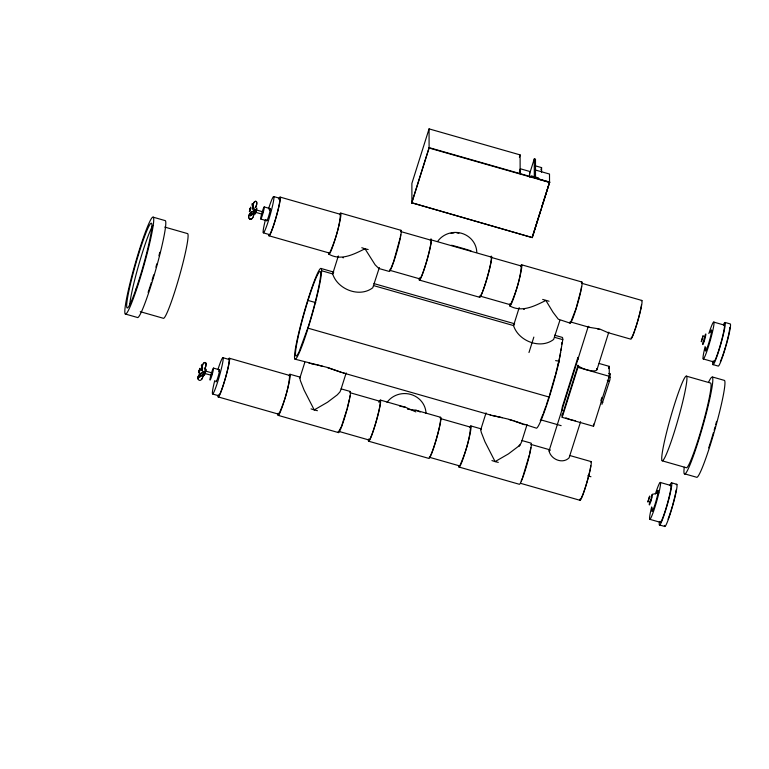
<?xml version="1.0" encoding="UTF-8"?>
<svg xmlns="http://www.w3.org/2000/svg" width="769" height="769" viewBox="0 0 769 769"><rect width="100%" height="100%" fill="white"/><g stroke="black" fill="none" stroke-linecap="round" stroke-linejoin="round"><path stroke-width="1.15" d="M202.093 368.476L201.882 368.005A11.275 0.98 74.1 0 0 201.584 366.342A7.68 0.663 74.1 0 1 201.391 365.073L202.458 367.265M252.107 203.91L252.107 203.91A7.68 0.663 74.1 0 0 252.299 205.179A11.275 0.98 74.1 0 1 252.597 206.842L252.674 207.351M252.242 203.881L252.713 204.669M256.654 203.179L256.654 203.141A10.141 4.576 -63.7 0 1 256.577 204.227L256.673 204.419A3.336 1.509 -63.7 0 1 256.327 205.756L256.173 206.159A2.73 1.23 -63.7 0 1 255.606 207.322L255.164 207.774L255.491 207.265A2.73 1.23 -63.7 0 0 256.067 206.102L256.221 205.708A3.336 1.509 -63.7 0 0 256.567 204.371M610.115 374.051L609.932 379.761L601.935 404.331M205.534 371.11L204.862 373.436M211.408 375.32L212.071 372.927L211.408 375.32L204.794 373.465M254.866 214.051C255.26 215.676 257.894 205.832 256.413 208.437M256.25 209.947L255.712 211.994M255.558 212.311L262.133 214.195L262.844 211.84L255.164 209.581M554.612 335.207L562.322 337.408A47.207 4.153 -74.1 0 1 562.793 339.658L558.832 362.43A47.207 4.153 -74.1 0 1 536.118 428.064L508.472 419.172L490.737 415.097L343.137 372.927L327.594 367.495L294.95 359.152M202.074 369.072L201.968 370.61L202.074 369.072A11.275 5.075 -63.7 0 0 202.209 367.005A7.68 3.461 -63.7 0 1 202.478 365.112L202.583 365.16A7.68 3.461 -63.7 0 0 202.324 367.053L202.209 367.005M252.655 204.939L252.963 205.861A11.275 5.075 -63.7 0 1 252.79 207.909L252.578 209.389M349.578 398.073L349.962 395.862M400.341 236.929L400.726 234.718M530.831 447.548L529.572 453.998M581.018 289.711L581.595 286.395M650.036 501.667C649.824 505.175 652.929 493.477 651.045 497.985M254.972 213.446L255.135 212.677M349.386 399.178L347.271 408.147M400.149 238.025L393.641 261.556L391.037 268.208L389.537 270.227L419.682 278.839M580.787 290.759L576.01 308.696L570.992 321.548M703.635 340.629L703.404 342.301L705.058 336.313M201.526 379.348L201.497 379.377A10.141 6.065 -85.6 0 0 202.141 378.454L202.218 378.329A3.336 1.999 -85.6 0 0 202.718 377.041L202.824 376.618A2.711 1.625 -85.6 0 0 202.958 375.339L202.91 374.724M203.016 374.734L203.064 375.339A2.711 1.625 -85.6 0 1 202.929 376.627L202.728 377.041M253.443 215.878L253.539 215.464A2.711 1.625 -85.6 0 0 253.674 214.176L253.626 213.561L253.78 214.186A2.711 1.625 -85.6 0 1 253.645 215.464L253.443 215.878A3.336 1.999 -85.6 0 1 252.943 217.166L252.857 217.291A10.141 6.065 -85.6 0 1 252.242 218.185L252.242 218.185M204.641 372.965C202.718 380.934 207.62 367.024 205.698 369.601M529.341 455.046L522.699 477.251M555.574 374.234L558.188 363.785A44.064 3.874 -74.1 0 0 559.986 355.663M650.18 501.004L650.584 499.475M250.521 209.61L250.781 208.332L249.387 211.773L250.723 207.092L250.079 210.744L250.338 210.206M346.992 409.156L341.474 426.526L338.773 431.371L368.918 439.983M555.266 375.339L549.575 395.045M199.575 371.36L199.315 371.898L200.007 368.245L198.671 372.927L200.017 369.476L199.671 371.071M262.489 212.6L262.133 214.195M704.039 339.091L704.269 338.322M607.289 380.28L609.481 381.328M199.248 370.245L199.613 369.12M249.963 209.081L250.329 207.966M253.789 209.245L254.078 208.322L253.366 208.784M317.414 410.704L314.233 409.925L304.082 390.066L300.362 380.578L299.872 378.031L304.822 362.314M338.331 255.942L332.669 273.908C337.456 289.279 359.411 298.074 372.763 287.769L379.328 267.66L378.838 268.477L375.137 264.824L364.996 248.781L361.805 247.733M346.175 372.907L340.869 389.748L339.965 391.902L337.303 394.833L327.556 402.216L314.233 409.925L311.051 408.887M520.142 173.64L520.104 154.886L429.064 128.875L411.876 183.435L411.915 202.189M411.732 202.766L429.102 147.629L549.681 182.08L532.311 237.602L411.732 202.766L532.311 237.602M411.732 203.151L429.102 148.013L429.064 128.875M519.392 157.155L520.104 154.886M519.373 172.189L520.44 168.805L529.668 171.439L529.678 177.187M529.408 174.371L534.272 158.933L535.484 159.279L535.512 178.033M534.772 161.528L535.484 159.279M540.895 169.824L541.587 167.623L535.253 165.816M532.898 235.045L540.684 210.341M541.741 206.967L549.527 182.272L549.508 174.044L535.041 169.911L535.051 176.957M532.311 237.227L549.681 182.08M498.283 462.39L495.101 461.611L484.951 441.752L481.24 432.265L480.75 429.717L486.056 412.866M519.2 307.629L513.548 325.585C518.325 340.965 540.29 349.751 553.642 339.456L559.851 320.462M528.966 352.529L533.84 337.082M527.053 424.584L521.747 441.435L520.834 443.578L518.181 446.52L508.424 453.902L495.101 461.611L491.92 460.564M557.842 365.188L559.111 361.142L555.622 360.632M580.595 421.71L569.089 457.853C562.543 464.37 550.873 459.362 549.047 450.913L588.304 326.287L589.39 327.334L599.657 328.988L608.039 332.66L630.705 339.139A20.148 1.769 -74.1 0 0 638.52 318.414A20.148 1.769 -74.1 0 0 641.298 300.814M562.177 415.606L577.923 365.64A10.699 3.114 17.5 0 0 590.727 370.677A10.699 3.114 17.5 0 0 596.696 368.534M599.186 363.487L609.259 366.361L609.279 376.32L593.533 426.286L562.187 417.336L577.923 367.361L577.923 365.15M597.042 369.476L608.808 332.15M608.548 368.639L609.259 366.361M600.877 400.649L601.925 397.323M546.326 404.984L549.239 396.131M543.289 413.405L545.961 406.09M204.439 368.928L204.775 368.428A2.73 1.23 -63.7 0 0 205.342 367.265L205.496 366.861A3.336 1.509 -63.7 0 0 205.842 365.535M204.544 368.985L204.881 368.486A2.73 1.23 -63.7 0 0 205.458 367.322L205.611 366.919A3.336 1.509 -63.7 0 0 205.957 365.583L205.967 365.438A10.141 4.576 -63.7 0 0 206.044 364.391L205.938 364.304A10.362 4.672 -63.7 0 0 205.938 363.92A4.768 2.144 -63.7 0 0 205.727 362.978A3.951 1.778 -63.7 0 0 205.063 362.507A4.239 1.913 -63.7 0 0 204.093 362.757A2.73 1.23 -63.7 0 0 203.199 363.66L203.314 363.718A2.73 1.23 -63.7 0 1 204.198 362.814A4.239 1.913 -63.7 0 1 205.169 362.564A3.941 1.778 -63.7 0 1 205.842 363.035A4.768 2.144 -63.7 0 1 206.044 363.968A10.362 4.672 -63.7 0 1 206.044 364.352M549.047 450.913L550.287 450.086M540.28 420.643L540.636 419.807L561.139 425.661M541.088 418.73L542.904 414.443M521.151 481.048L522.353 478.212M254.904 211.562A10.362 2.422 -41.3 0 1 254.712 211.85A4.768 1.115 -41.3 0 1 253.933 212.821L254.02 212.926A3.951 0.923 -41.3 0 1 252.751 214.147A4.239 0.99 -41.3 0 1 251.376 215.224A2.73 0.634 -41.3 0 1 250.425 215.724A2.365 0.548 -41.3 0 1 250.012 215.589A7.68 1.798 -41.3 0 1 250.521 214.522A11.275 2.634 -41.3 0 0 251.319 213.167L251.617 212.244L255.116 210.014A2.73 0.634 -41.3 0 1 255.433 210.129L255.558 210.331A2.73 0.634 -41.3 0 0 255.385 210.11M200.594 374.33L200.901 373.407L204.391 371.167A2.73 0.634 -41.3 0 1 204.708 371.292L204.842 371.485A3.336 0.779 -41.3 0 1 204.727 372.033L204.679 372.109A10.141 2.365 -41.3 0 1 204.285 372.802A10.362 2.422 -41.3 0 1 204.083 373.109A4.768 1.115 -41.3 0 1 203.304 374.08A3.951 0.923 -41.3 0 1 202.026 375.31A4.239 0.99 -41.3 0 1 200.651 376.387A2.73 0.634 -41.3 0 1 199.709 376.877A2.365 0.548 -41.3 0 1 199.296 376.752L199.209 376.647A7.68 1.798 -41.3 0 1 199.719 375.589A11.275 2.634 -41.3 0 0 200.507 374.234L204.477 371.273A2.73 0.634 -41.3 0 1 204.804 371.389A3.336 0.779 -41.3 0 1 204.641 371.927L204.592 372.013A10.141 2.365 -41.3 0 1 204.198 372.696A10.362 2.422 -41.3 0 1 203.996 373.013A4.768 1.115 -41.3 0 1 203.218 373.984L203.304 374.08M254.712 211.85L254.799 211.946A10.362 2.422 -41.3 0 0 254.991 211.667L254.914 211.533A10.141 2.365 -41.3 0 0 255.404 210.956L255.443 210.869M333.16 273.091L332.669 273.908L321.625 270.746M299.872 378.031L300.362 377.214L290.009 374.263M514.028 324.768L513.548 325.585L373.667 285.616M480.75 429.717L481.231 428.9L470.888 425.939M248.675 216.935L248.685 217.069A2.73 1.634 -85.6 0 0 249.089 218.338A4.239 2.528 -85.6 0 0 250.012 219.136L250.127 219.136A3.951 2.365 -85.6 0 0 251.203 219.165A4.768 2.845 -85.6 0 0 252.069 218.531A10.362 6.19 -85.6 0 0 252.328 218.223A10.141 6.065 -85.6 0 0 252.972 217.3L253.049 217.185M200.228 373.33A11.275 6.738 -85.6 0 1 199.084 374.926A7.68 4.595 -85.6 0 0 198.114 376.618A2.365 1.413 -85.6 0 0 197.95 378.088L197.969 378.233A2.73 1.634 -85.6 0 0 198.373 379.502A4.239 2.528 -85.6 0 0 199.296 380.29A3.951 2.365 -85.6 0 0 200.373 380.319A4.768 2.845 -85.6 0 0 201.238 379.684L201.343 379.694A10.362 6.19 -85.6 0 0 201.603 379.386A10.141 6.065 -85.6 0 0 202.247 378.463L202.324 378.338M253.309 203.996A2.365 1.067 -63.7 0 1 254.03 202.555A2.73 1.23 -63.7 0 1 254.923 201.651A4.239 1.913 -63.7 0 1 255.885 201.401L255.779 201.343A4.239 1.913 -63.7 0 0 254.808 201.603A2.73 1.23 -63.7 0 0 253.924 202.497L253.847 202.603A2.365 1.067 -63.7 0 0 253.193 203.948L253.309 203.996A7.68 3.461 -63.7 0 0 253.039 205.9A11.275 5.075 -63.7 0 1 252.895 207.957L252.79 207.909M518.892 446.529L520.45 444.809M251.617 212.244L255.116 210.014M339.84 214.676L340.427 214.32C339.504 227.441 335.13 240.591 329.824 252.636L329.247 253.001L268.958 235.766M430.284 240.514L430.861 240.159L400.716 231.546M289.086 375.83L289.663 375.464C288.74 388.595 284.367 401.735 279.06 413.789L278.484 414.145L218.194 396.919M520.719 266.362L521.295 265.997C520.373 279.128 515.999 292.268 510.703 304.322L510.116 304.678L479.971 296.065A20.148 1.769 -74.1 0 0 482.25 292.287M379.521 401.668L380.097 401.312L380.299 402.264A20.148 1.769 -74.1 0 1 374.522 426.776A20.148 1.769 -74.1 0 1 368.716 439.032M469.955 427.506L470.541 427.151C469.609 440.272 465.245 453.422 459.939 465.466L459.353 465.831L429.208 457.219A20.148 1.769 -74.1 0 0 430.717 455.2M253.933 212.821A3.951 0.923 -41.3 0 1 252.665 214.051A4.239 0.99 -41.3 0 1 251.28 215.128A2.73 0.634 -41.3 0 1 250.338 215.618L250.281 215.637A2.365 0.548 -41.3 0 1 249.925 215.493A7.68 1.798 -41.3 0 1 250.434 214.426A11.275 2.634 -41.3 0 0 251.223 213.071L251.319 213.167M252.299 205.179L252.434 205.14A11.275 0.98 74.1 0 1 252.732 206.813L252.809 207.313M201.584 366.342L201.718 366.304A7.68 0.663 74.1 0 1 201.526 365.035L202.632 367.842M201.882 368.005L202.016 367.967A11.275 0.98 74.1 0 0 201.718 366.304M652.343 494.361L658.908 492.833M608.039 332.66L608.558 332.554M343.137 372.927L344.195 372.965M524.006 424.603L525.064 424.642M249.915 213.772A7.68 4.595 -85.6 0 0 248.945 215.464L248.839 215.455A7.68 4.595 -85.6 0 1 249.81 213.763L249.915 213.772A11.275 6.738 -85.6 0 0 251.05 212.177M248.685 217.069L248.791 217.079A2.365 1.413 -85.6 0 1 248.945 215.464M252.069 218.531L251.963 218.531A4.768 2.845 -85.6 0 1 251.088 219.155A3.951 2.365 -85.6 0 1 250.012 219.136M249.089 218.338L249.194 218.348A4.239 2.528 -85.6 0 0 250.127 219.136M199.084 374.926L199.2 374.936A11.275 6.738 -85.6 0 0 200.334 373.34M198.114 376.618L198.229 376.627A2.365 1.413 -85.6 0 0 198.075 378.242A2.73 1.634 -85.6 0 0 198.479 379.511L198.373 379.502M440.743 417.327L415.904 410.233L407.503 409.223M342.878 257.711L343.416 257.798M523.747 309.388L524.285 309.474M311.368 363.843L316.386 364.804M492.247 415.529L502.263 417.654M451.605 245.224C458.17 247.012 464.534 248.791 470.993 250.877M399.726 406.167L405.292 407.195L415.904 411.915M597.773 329.132L599.378 329.488M317.482 365.025L322.374 366.207M368.178 249.55L364.996 248.781C353.894 254.212 341.1 261.191 328.892 254.203M549.047 301.237L542.683 299.42M534.301 176.735L531.292 175.87L531.292 176.822M535.512 177.072L538.531 177.937L538.531 178.898M538.396 179.09L549.527 182.272M429.102 148.013L549.681 182.464M725.09 322.461L730.329 323.96A21.926 1.923 -74.1 0 1 725.888 346.271A21.926 1.923 -74.1 0 1 718.159 366.063L712.911 364.564M340.773 213.109L401.062 230.335M521.651 264.796L581.941 282.021M431.428 239.966L491.718 257.192M280.137 197.095L340.427 214.32M521.295 265.997L491.151 257.384L491.353 258.346A20.148 1.769 -74.1 0 1 482.682 291.22M581.585 283.232L641.884 300.458M713.834 322.115L724.321 325.114M273.754 196.576L280.598 198.537M264.238 206.938L270.265 208.668M260.739 219.03L266.766 220.751M263.277 232.834L270.121 234.795M703.193 358.921L713.68 361.92M570.406 321.903L589.39 327.334M378.838 268.477L389.191 271.438A21.397 1.884 -74.1 0 0 397.496 249.425A21.397 1.884 -74.1 0 0 400.447 230.719M419.336 280.051L479.625 297.276M509.77 305.889C521.978 312.868 534.772 305.899 545.865 300.458L553.036 312.281L558.284 319.193L570.06 323.115M153.281 217.204A50.408 4.431 -74.1 0 1 135.565 292.316A50.408 4.431 -74.1 0 1 129.019 287.298A50.408 4.431 -74.1 0 1 153.281 217.204L165.335 220.655A50.408 4.431 -74.1 0 1 155.127 271.947A50.408 4.431 -74.1 0 1 137.353 317.453L125.299 314.012M712.43 376.973L724.494 380.424A50.408 4.431 -74.1 0 1 714.276 431.726A50.408 4.431 -74.1 0 1 696.512 477.222L684.448 473.781M321.154 268.506A47.207 4.153 -74.1 0 1 304.572 338.841A47.207 4.153 -74.1 0 1 298.439 334.14A47.207 4.153 -74.1 0 1 321.154 268.506L333.775 272.111M373.955 283.588L514.634 323.787M554.545 337.303L562.793 339.658M164.72 227.076L187.694 233.641A44.064 3.874 -74.1 0 1 178.764 278.474A44.064 3.874 -74.1 0 1 163.239 318.251L140.266 311.685M686.554 376.185A44.064 3.874 -74.1 0 1 671.068 441.829A44.064 3.874 -74.1 0 1 665.358 437.446A44.064 3.874 -74.1 0 1 686.554 376.185L710.671 383.068A44.064 3.874 -74.1 0 1 701.741 427.91A44.064 3.874 -74.1 0 1 686.217 467.687L662.099 460.794M608.837 373.446L610.384 373.888M577.923 367.361L609.279 376.32M608.846 377.06L610.384 377.502M308.033 300.429L315.809 302.65M601.3 401.976L602.838 402.418M308.081 328.18L549.249 397.092M671.625 482.836L676.874 484.335M341.109 388.854L350.308 391.488M380.453 400.101L405.292 407.195M521.978 440.541L531.177 443.165A21.397 1.884 -74.1 0 1 526.842 464.947A21.397 1.884 -74.1 0 1 519.296 484.268L459.006 467.033M229.373 358.239L289.663 375.464M349.953 392.69L380.097 401.312M470.541 427.151L440.387 418.538L440.589 419.499A20.148 1.769 -74.1 0 1 437.253 435.658A20.148 1.769 -74.1 0 1 431.082 454.383M530.831 444.376L549.777 449.788M569.637 455.469L591.121 461.602M660.369 482.49L670.866 485.489M222.991 357.729L229.835 359.681M213.474 368.091A6.296 0.558 -74.1 0 1 211.264 377.473A6.296 0.558 -74.1 0 1 210.446 376.839A6.296 0.558 -74.1 0 1 213.474 368.091L219.501 369.812M587.689 475.819L590.948 476.751M205.496 371.043L212.071 372.927M212.513 393.988L218.213 395.622M649.738 519.296L660.225 522.295M520.786 483.384L579.941 500.283M278.138 415.356L338.427 432.582M368.572 441.195L428.862 458.42A21.397 1.884 -74.1 0 0 437.167 436.417A21.397 1.884 -74.1 0 0 440.128 417.711M659.456 524.948L664.704 526.448M509.299 419.566L513.231 420.739M327.45 367.582L341.628 372.494M514.336 421.114L520.353 423.258M415.904 410.233L420.23 412.021M521.257 423.604L522.507 424.171M255.779 201.343A3.941 1.778 -63.7 0 1 256.452 201.814L256.558 201.872A4.768 2.144 -63.7 0 1 256.769 202.814A10.362 4.672 -63.7 0 1 256.769 203.199A10.141 4.576 -63.7 0 1 256.692 204.285L256.577 204.227M256.769 202.814L256.654 202.756A4.768 2.144 -63.7 0 0 256.452 201.814M253.039 205.9L253.261 206.39M489.565 414.501L490.737 415.097M308.686 362.814L309.859 363.42M255.404 210.956L255.356 210.773A3.336 0.779 -41.3 0 0 255.471 210.225L255.433 210.129M202.026 375.31L201.939 375.214A4.239 0.99 -41.3 0 1 200.565 376.291A2.73 0.634 -41.3 0 1 199.623 376.781L199.709 376.877M199.719 375.589L199.805 375.685A7.68 1.798 -41.3 0 0 199.296 376.752M252.443 204.343L253.222 206.246M202.41 367.592L202.622 368.313M509.914 303.717L510.116 304.678M278.282 413.184L278.484 414.145M202.016 367.967L202.16 368.947M593.533 424.075L593.533 426.286M577.913 359.623L577.913 357.402L562.168 407.378L562.177 410.694M562.177 414.01L562.187 417.336M541.587 167.623L541.597 172.218M534.272 158.933L534.311 177.687M520.44 168.805L520.45 174.544M255.894 211.475L255.894 212.215M253.424 210.773L253.424 211.321M205.169 372.638L205.169 373.378M202.708 371.936L202.708 372.484M561.889 342.532A44.064 3.874 -74.1 0 1 561.822 344.147M561.332 348.261A44.064 3.874 -74.1 0 1 561.024 350.203M560.639 352.337A44.064 3.874 -74.1 0 1 560.197 354.615M430.861 240.159A20.148 1.769 -74.1 0 1 426.036 263.171A20.148 1.769 -74.1 0 1 419.48 277.878M278.628 199.104A20.148 1.769 -74.1 0 1 276.773 215.051A20.148 1.769 -74.1 0 1 268.756 234.814M641.538 304.639A18.889 1.663 -74.1 0 1 634.896 329.805M634.56 330.766A18.889 1.663 -74.1 0 1 631.051 337.927M279.243 198.633A18.889 1.663 -74.1 0 1 276.629 215.137A18.889 1.663 -74.1 0 1 269.304 234.564M581.326 282.396A21.397 1.884 -74.1 0 1 577.606 303.793A21.397 1.884 -74.1 0 1 569.848 322.096M521.026 265.17A21.397 1.884 -74.1 0 1 517.316 286.568A21.397 1.884 -74.1 0 1 509.559 304.87M437.792 241.197A21.397 20.388 -0.1 0 1 461.544 233.276A21.397 20.388 -0.1 0 1 476.79 252.347M430.592 239.332A21.397 1.884 -74.1 0 1 426.872 260.729A21.397 1.884 -74.1 0 1 419.124 279.032M490.882 256.558A21.397 1.884 -74.1 0 1 487.171 277.955A21.397 1.884 -74.1 0 1 479.414 296.257M340.158 213.494A21.397 1.884 -74.1 0 1 336.438 234.891A21.397 1.884 -74.1 0 1 328.68 253.184M590.534 461.967A20.148 1.769 -74.1 0 1 587.035 482.105A20.148 1.769 -74.1 0 1 579.739 499.321M590.775 465.783A18.889 1.663 -74.1 0 1 590.236 468.888M590.044 469.801A18.889 1.663 -74.1 0 1 584.651 489.411A18.889 1.663 -74.1 0 1 580.287 499.071M228.787 358.594A20.148 1.769 -74.1 0 1 225.288 378.742A20.148 1.769 -74.1 0 1 217.992 395.958M229.027 359.45A18.889 1.663 -74.1 0 1 224.5 381.02A18.889 1.663 -74.1 0 1 218.358 394.814M289.394 374.638A21.397 1.884 -74.1 0 1 285.674 396.035A21.397 1.884 -74.1 0 1 277.926 414.337M349.684 391.863A21.397 1.884 -74.1 0 1 345.963 413.261A21.397 1.884 -74.1 0 1 338.216 431.563M387.028 402.35A21.397 20.388 -0.1 0 1 410.781 394.42A21.397 20.388 -0.1 0 1 426.026 413.491M378.848 402.235A21.397 1.884 -74.1 0 1 376.877 419.182A21.397 1.884 -74.1 0 1 368.361 440.176M470.272 426.324A21.397 1.884 -74.1 0 1 466.552 447.721A21.397 1.884 -74.1 0 1 458.795 466.014M575.395 420.701A10.699 3.114 17.5 0 1 565.936 417.875M251.04 212.013A11.275 6.738 -85.6 0 1 249.81 213.763M202.583 365.16A2.365 1.067 -63.7 0 1 203.314 363.718M708.855 333.563A19.167 1.682 -74.1 0 1 713.69 326.075A19.167 1.682 -74.1 0 1 705.26 355.557A19.167 1.682 -74.1 0 1 705.144 346.54M723.764 325.45A19.167 1.682 -74.1 0 1 720.438 344.618A19.167 1.682 -74.1 0 1 713.488 361.007M723.446 324.653A21.926 1.923 -74.1 0 1 720.64 344.772A21.926 1.923 -74.1 0 1 712.911 361.113M704.683 336.361A5.508 0.481 -74.1 0 1 705.711 335.428A5.508 0.481 -74.1 0 1 703.366 343.532A5.508 0.481 -74.1 0 1 703.154 341.647M710.085 332.593A11.016 0.971 -74.1 0 1 711.258 333.486A11.016 0.971 -74.1 0 1 706.932 348.444A11.016 0.971 -74.1 0 1 705.769 347.55M729.752 327.527A19.167 1.682 -74.1 0 1 727.013 341.311M726.763 342.263A19.167 1.682 -74.1 0 1 725.686 346.117M725.407 347.069A19.167 1.682 -74.1 0 1 721.822 357.979M721.505 358.806A19.167 1.682 -74.1 0 1 720.361 361.497M676.239 484.73A21.926 1.923 -74.1 0 1 672.433 506.656A21.926 1.923 -74.1 0 1 664.483 525.4M655.399 493.938A19.167 1.682 -74.1 0 1 660.235 486.45A19.167 1.682 -74.1 0 1 651.804 515.932A19.167 1.682 -74.1 0 1 651.689 506.915M670.308 485.835A19.167 1.682 -74.1 0 1 666.983 504.993A19.167 1.682 -74.1 0 1 660.033 521.382M669.991 485.028A21.926 1.923 -74.1 0 1 667.184 505.156A21.926 1.923 -74.1 0 1 659.456 521.497M651.228 496.736A5.508 0.481 -74.1 0 1 652.256 495.803A5.508 0.481 -74.1 0 1 649.911 503.906A5.508 0.481 -74.1 0 1 649.699 502.022M656.63 492.967A11.016 0.971 -74.1 0 1 657.793 493.861A11.016 0.971 -74.1 0 1 653.477 508.818A11.016 0.971 -74.1 0 1 652.304 507.925M676.114 490.007A19.167 1.682 -74.1 0 1 675.567 493.16M675.374 494.083A19.167 1.682 -74.1 0 1 672.5 505.531M672.221 506.492A19.167 1.682 -74.1 0 1 671.087 510.299M670.799 511.222A19.167 1.682 -74.1 0 1 668.04 519.181M451.047 233.382A18.889 17.995 -0.1 0 1 453.979 232.949M456.93 232.959A18.889 17.995 -0.1 0 1 458.901 233.209M269.419 210.177A6.296 0.558 -74.1 0 1 270.159 210.312A6.296 0.558 -74.1 0 1 267.9 218.473A6.296 0.558 -74.1 0 1 266.766 219.761M268.506 208.966A18.889 1.663 -74.1 0 1 273.658 200.238A18.889 1.663 -74.1 0 1 265.218 229.758A18.889 1.663 -74.1 0 1 265.497 219.501M262.479 211.071A6.296 0.558 -74.1 0 1 264.132 208.591A6.296 0.558 -74.1 0 1 261.104 218.617A6.296 0.558 -74.1 0 1 262.018 212.619M218.656 371.331A6.296 0.558 -74.1 0 1 219.396 371.456A6.296 0.558 -74.1 0 1 217.137 379.617A6.296 0.558 -74.1 0 1 216.002 380.905M218.098 369.005A18.889 1.663 -74.1 0 1 222.818 361.872A18.889 1.663 -74.1 0 1 214.359 391.123A18.889 1.663 -74.1 0 1 214.734 380.655M129.701 305.062A44.064 3.874 -74.1 0 1 139.247 263.104A44.064 3.874 -74.1 0 1 152.82 225.586M159.789 252.319A44.064 3.874 -74.1 0 1 158.923 255.789M156.828 263.825A44.064 3.874 -74.1 0 1 155.905 267.16M153.685 274.889A44.064 3.874 -74.1 0 1 152.031 280.339M151.368 282.444A44.064 3.874 -74.1 0 1 148.09 292.403M708.672 382.01A50.408 4.431 -74.1 0 1 702.578 427.016A50.408 4.431 -74.1 0 1 684.266 467.177M716.564 421.402A44.064 3.874 -74.1 0 1 715.679 424.699M715.064 426.93A44.064 3.874 -74.1 0 1 714.122 430.256M713.488 432.457A44.064 3.874 -74.1 0 1 710.854 441.175M710.527 442.223A44.064 3.874 -74.1 0 1 708.691 447.904M199.017 371.6L199.709 369.389L199.017 371.581M249.733 210.437L250.434 208.236L249.742 210.427M647.921 501.599L647.921 502.099L649.67 496.053L647.921 501.599M701.376 341.225L701.386 341.715L703.126 335.678L701.376 341.225M308.081 327.229L299.112 351.731A44.064 3.874 -74.1 0 1 301.708 322.336A44.064 3.874 -74.1 0 1 320.288 271.524A44.064 3.874 -74.1 0 1 308.081 327.229M136.036 288.952A44.064 3.874 -74.1 0 0 151.512 223.298A44.064 3.874 -74.1 0 0 130.317 284.568A44.064 3.874 -74.1 0 0 136.036 288.952"/></g></svg>
